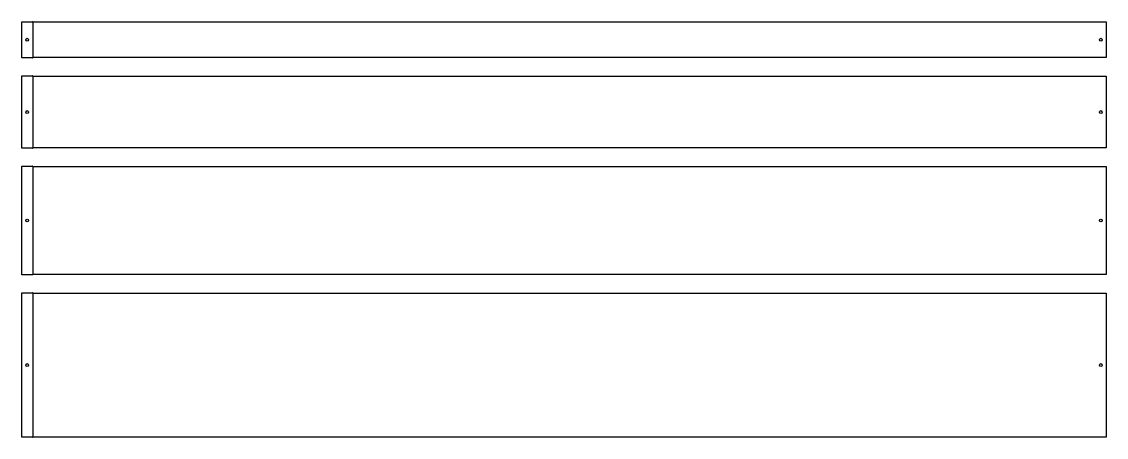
# Model space of a CAD drawing. Extents: x -0.6 to 61, y -51 to 0.5.
# Drawn here: x 31 to 61, y -11 to 0.5 of the extents above; entities that cross this region are included whole.
import ezdxf

# ---------------------------------------------------------------- set-up
doc = ezdxf.new("R2010")
doc.units = 0
doc.layers.add('EL_TRAY', color=1, linetype='Continuous', lineweight=25)

# ---------------------------------------------------------------- blocks, each defined once
blk = doc.blocks.new('EL_VL_LPMZT_100_1')
at = {"layer": 'EL_TRAY'}
for p, q in [((0, -0.5), (0, 0.5)), ((0, 0.5), (0.303, 0.5)), ((0, 0.5), (0, 0.5)), ((0, 0.498), (0, 0.498)), ((0.01, 0.5), (0.01, 0.5)), ((0.01, 0.498), (0.01, 0.498)), ((0.02, 0.5), (0.02, 0.5)), ((0.02, 0.498), (0.02, 0.498)), ((0.312, 0.496), (0.314, 0.494)), ((0.318, 0.492), (0.32, 0.492)), ((0.32, -0.492), (0.32, 0.492)), ((0.32, 0.492), (30, 0.492)), ((30, 0.492), (30, -0.492)), ((0.303, -0.5), (0, -0.5)), ((0.314, -0.494), (0.312, -0.496)), ((0.32, -0.492), (0.318, -0.492)), ((30, -0.492), (0.32, -0.492))]:
    blk.add_line(p, q, dxfattribs=at)
for centre in [(0.15, 0), (29.85, 0)]:
    blk.add_circle(centre, 0.04, dxfattribs=at)
for centre, radius, start, end in [((0.303, 0.489), 0.011, 41.8103, 90), ((0.318, 0.497), 0.0055, 221.8103, 270), ((0.303, -0.489), 0.011, 270, 318.1897), ((0.318, -0.497), 0.0055, 90, 138.1897)]:
    blk.add_arc(centre, radius, start, end, dxfattribs=at)
blk = doc.blocks.new('EL_VL_LPMZT_200_1')
at = {"layer": 'EL_TRAY'}
for p, q in [((0, -1), (0, 1)), ((0, 1), (0.303, 1)), ((0, 1), (0, 1)), ((0, 0.998), (0, 0.998)), ((0.01, 1), (0.01, 1)), ((0.01, 0.998), (0.01, 0.998)), ((0.02, 1), (0.02, 1)), ((0.02, 0.998), (0.02, 0.998)), ((0.312, 0.996), (0.314, 0.994)), ((0.318, 0.992), (0.32, 0.992)), ((0.32, -0.992), (0.32, 0.992)), ((0.32, 0.992), (30, 0.992)), ((30, 0.992), (30, -0.992)), ((0.303, -1), (0, -1)), ((0.314, -0.994), (0.312, -0.996)), ((0.32, -0.992), (0.318, -0.992)), ((30, -0.992), (0.32, -0.992))]:
    blk.add_line(p, q, dxfattribs=at)
for centre in [(0.15, 0), (29.85, 0)]:
    blk.add_circle(centre, 0.04, dxfattribs=at)
for centre, radius, start, end in [((0.303, 0.989), 0.011, 41.8103, 90), ((0.318, 0.998), 0.0055, 221.8103, 270), ((0.303, -0.989), 0.011, 270, 318.1897), ((0.318, -0.998), 0.0055, 90, 138.1897)]:
    blk.add_arc(centre, radius, start, end, dxfattribs=at)
blk = doc.blocks.new('EL_VL_LPMZT_300_1')
at = {"layer": 'EL_TRAY'}
for p, q in [((0, -1.5), (0, 1.5)), ((0, 1.5), (0.303, 1.5)), ((0, 1.5), (0, 1.5)), ((0.01, 1.5), (0.01, 1.5)), ((0.02, 1.5), (0.02, 1.5)), ((0, 1.498), (0, 1.498)), ((0.01, 1.498), (0.01, 1.498)), ((0.02, 1.498), (0.02, 1.498)), ((0.312, 1.496), (0.314, 1.494)), ((0.318, 1.492), (0.32, 1.492)), ((0.32, -1.492), (0.32, 1.492)), ((0.32, 1.492), (30, 1.492)), ((30, 1.492), (30, -1.492)), ((0.303, -1.5), (0, -1.5)), ((0.314, -1.494), (0.312, -1.496)), ((0.32, -1.492), (0.318, -1.492)), ((30, -1.492), (0.32, -1.492))]:
    blk.add_line(p, q, dxfattribs=at)
for centre in [(0.15, 0), (29.85, 0)]:
    blk.add_circle(centre, 0.04, dxfattribs=at)
for centre, radius, start, end in [((0.303, 1.489), 0.011, 41.8103, 90), ((0.318, 1.498), 0.0055, 221.8103, 270), ((0.303, -1.489), 0.011, 270, 318.1897), ((0.318, -1.498), 0.0055, 90, 138.1897)]:
    blk.add_arc(centre, radius, start, end, dxfattribs=at)
blk = doc.blocks.new('EL_VL_LPMZT_400_1')
at = {"layer": 'EL_TRAY'}
for p, q in [((0, -2), (0, 2)), ((0, 2), (0.303, 2)), ((0, 2), (0, 2)), ((0, 1.998), (0, 1.998)), ((0.01, 2), (0.01, 2)), ((0.01, 1.998), (0.01, 1.998)), ((0.02, 2), (0.02, 2)), ((0.02, 1.998), (0.02, 1.998)), ((0.03, 2), (0.03, 2)), ((0.03, 1.998), (0.03, 1.998)), ((0.312, 1.996), (0.314, 1.994)), ((0.318, 1.992), (0.32, 1.992)), ((0.32, -1.992), (0.32, 1.992)), ((0.32, 1.992), (30, 1.992)), ((30, 1.992), (30, -1.992)), ((0.303, -2), (0, -2)), ((0.314, -1.994), (0.312, -1.996)), ((0.32, -1.992), (0.318, -1.992)), ((30, -1.992), (0.32, -1.992))]:
    blk.add_line(p, q, dxfattribs=at)
for centre in [(0.15, 0), (29.85, 0)]:
    blk.add_circle(centre, 0.04, dxfattribs=at)
for centre, radius, start, end in [((0.303, 1.989), 0.011, 41.8103, 90), ((0.318, 1.998), 0.0055, 221.8103, 270), ((0.303, -1.989), 0.011, 270, 318.1897), ((0.318, -1.998), 0.0055, 90, 138.1897)]:
    blk.add_arc(centre, radius, start, end, dxfattribs=at)

msp = doc.modelspace()

# ---------------------------------------------------------------- block references
for name, p in [('EL_VL_LPMZT_100_1', (31, 0)), ('EL_VL_LPMZT_200_1', (31, -2)), ('EL_VL_LPMZT_300_1', (31, -5)), ('EL_VL_LPMZT_400_1', (31, -9))]:
    msp.add_blockref(name, p)

doc.saveas('drawing.dxf')
